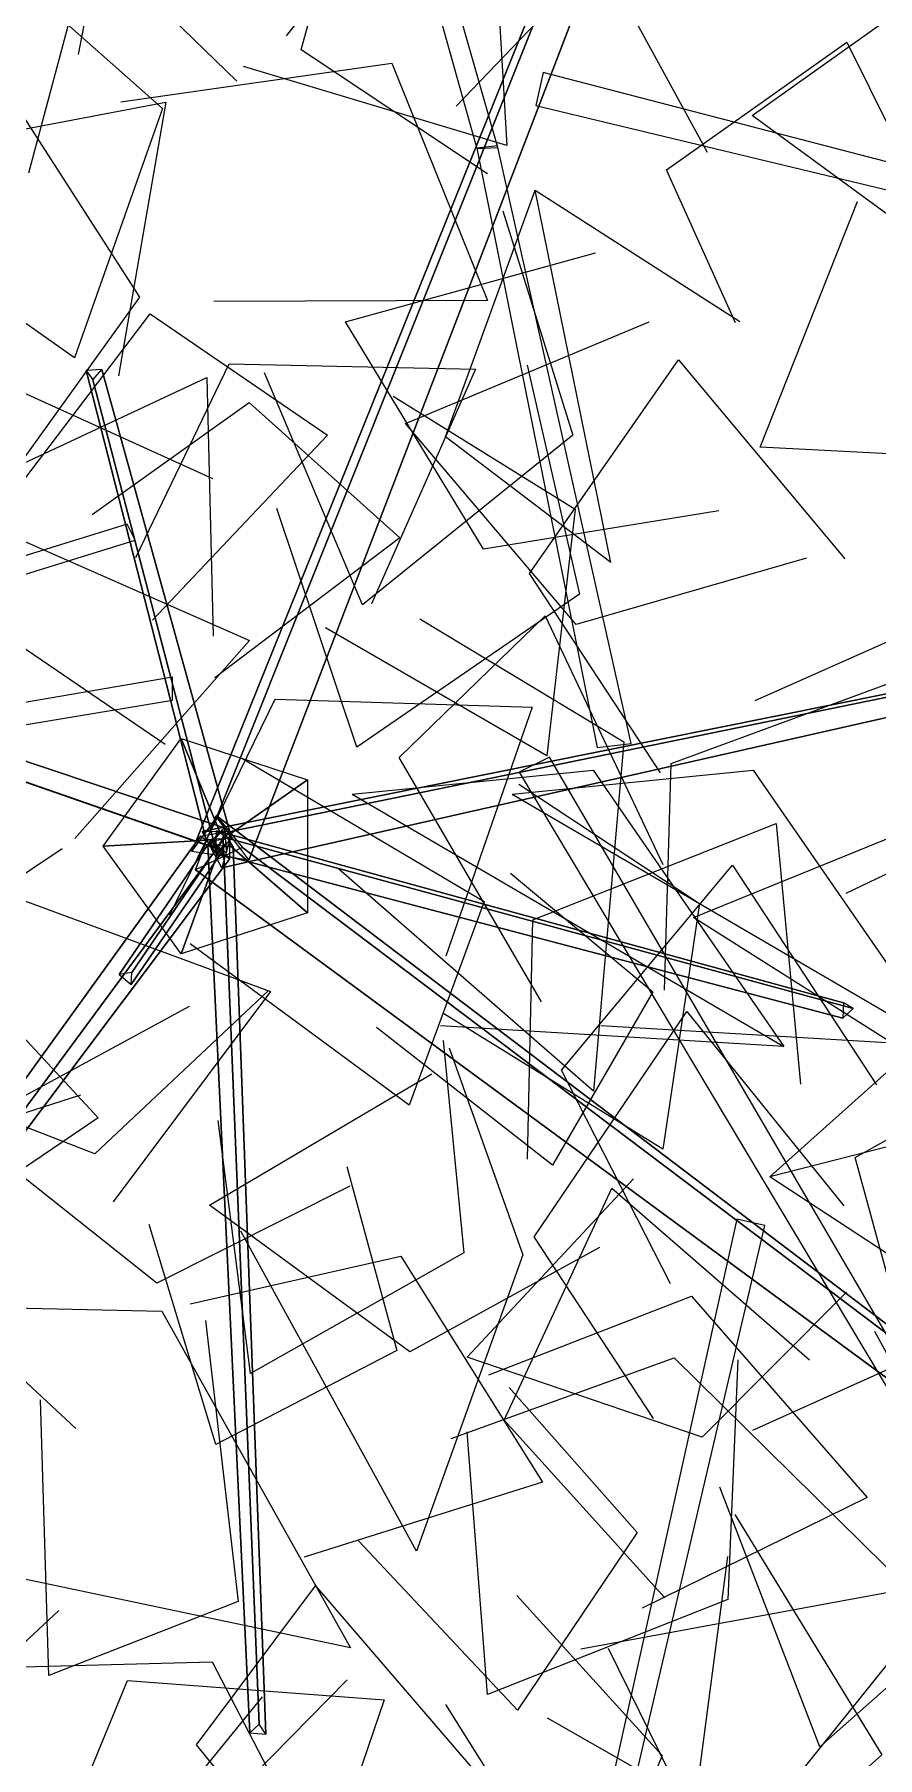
# Model space of a CAD drawing. Extents: x -191 to -12, y -149 to 43.
# Drawn here: x -113.33 to -90.27, y -83.04 to -35.91 of the extents above; entities that cross this region are included whole.
import ezdxf

# ---------------------------------------------------------------- set-up
doc = ezdxf.new("R2010")
doc.units = 0
doc.header["$LTSCALE"] = 96
doc.header["$MEASUREMENT"] = 0
doc.layers.add('A-FURN-MAIN-0', color=94, linetype='Continuous', lineweight=5)
doc.layers.add('A-FURN-MAIN-1', color=42, linetype='Continuous', lineweight=5)

msp = doc.modelspace()

# ---------------------------------------------------------------- linework, layer by layer
at = {"layer": 'A-FURN-MAIN-0'}
for points, invisible_edges in [([(-112.126, -36.463, 224.554), (-110.961, -30.321, 224.324), (-104.981, -25.483, 220.202)], 12), ([(-112.126, -36.463, 224.554), (-104.981, -25.483, 220.202), (-105.143, -35.554, 221.365)], 9), ([(-112.126, -36.463, 224.554), (-110.961, -30.321, 224.324), (-104.981, -25.483, 220.202)], 12), ([(-112.126, -36.463, 224.554), (-104.981, -25.483, 220.202), (-105.143, -35.554, 221.365)], 9), ([(-116.023, -26.117, 226.567), (-112.711, -31.706, 228.145), (-117.821, -39.403, 233.26)], 12), ([(-116.023, -26.117, 226.567), (-112.711, -31.706, 228.145), (-117.821, -39.403, 233.26)], 12), ([(-107.793, -37.191, 175.835), (-113.029, -32.113, 173.246), (-109.031, -27.726, 169.465)], 12), ([(-107.793, -37.191, 175.835), (-113.029, -32.113, 173.246), (-109.031, -27.726, 169.465)], 12), ([(-107.793, -37.191, 175.835), (-109.031, -27.726, 169.465), (-104.68, -33.02, 172.78)], 9), ([(-107.793, -37.191, 175.835), (-109.031, -27.726, 169.465), (-104.68, -33.02, 172.78)], 9), ([(-116.828, -28.77, 194.035), (-111.615, -32.676, 194.815), (-113.497, -39.703, 196.522)], 12), ([(-116.828, -28.77, 194.035), (-111.615, -32.676, 194.815), (-113.497, -39.703, 196.522)], 12), ([(-100.935, -39.728, 138.431), (-106.032, -36.332, 136.079), (-104.152, -29.436, 133.9)], 12), ([(-100.935, -39.728, 138.431), (-106.032, -36.332, 136.079), (-104.152, -29.436, 133.9)], 12), ([(-100.935, -39.728, 138.431), (-104.152, -29.436, 133.9), (-98.067, -32.922, 135.644)], 9), ([(-100.935, -39.728, 138.431), (-104.152, -29.436, 133.9), (-98.067, -32.922, 135.644)], 9), ([(-106.44, -35.946, 225.151), (-101.624, -29.919, 224.531), (-96.637, -32.492, 220.286)], 12), ([(-106.44, -35.946, 225.151), (-101.624, -29.919, 224.531), (-96.637, -32.492, 220.286)], 12), ([(-108.324, -30.826, 248.916), (-100.816, -31.925, 250.441), (-100.406, -38.947, 250.668)], 12), ([(-108.324, -30.826, 248.916), (-100.406, -38.947, 250.668), (-107.616, -36.789, 249.523)], 9), ([(-108.324, -30.826, 248.916), (-100.816, -31.925, 250.441), (-100.406, -38.947, 250.668)], 12), ([(-108.324, -30.826, 248.916), (-100.406, -38.947, 250.668), (-107.616, -36.789, 249.523)], 9), ([(-94.918, -39.141, 182.085), (-97.113, -35.119, 178.334), (-92.465, -31.26, 175.217)], 12), ([(-94.918, -39.141, 182.085), (-97.113, -35.119, 178.334), (-92.465, -31.26, 175.217)], 12), ([(-94.918, -39.141, 182.085), (-92.465, -31.26, 175.217), (-89.645, -35.996, 179.643)], 9), ([(-94.918, -39.141, 182.085), (-92.465, -31.26, 175.217), (-89.645, -35.996, 179.643)], 9), ([(-106.44, -35.946, 225.151), (-96.637, -32.492, 220.286), (-101.798, -37.876, 221.812)], 9), ([(-106.44, -35.946, 225.151), (-96.637, -32.492, 220.286), (-101.798, -37.876, 221.812)], 9), ([(-114.713, -33.604, 188.418), (-112.237, -44.76, 190.915), (-118.043, -40.664, 189.594)], 9), ([(-114.713, -33.604, 188.418), (-112.237, -44.76, 190.915), (-118.043, -40.664, 189.594)], 9), ([(-114.713, -33.604, 188.418), (-109.825, -37.934, 189.063), (-112.237, -44.76, 190.915)], 12), ([(-114.713, -33.604, 188.418), (-109.825, -37.934, 189.063), (-112.237, -44.76, 190.915)], 12), ([(-82.07, -39.194, 174.352), (-93.701, -38.131, 174.991), (-87.965, -34.032, 173.402)], 9), ([(-82.07, -39.194, 174.352), (-93.701, -38.131, 174.991), (-87.965, -34.032, 173.402)], 9), ([(-94.154, -43.795, 174.311), (-96.037, -39.615, 170.561), (-91.109, -36.124, 167.442)], 12), ([(-94.154, -43.795, 174.311), (-96.037, -39.615, 170.561), (-91.109, -36.124, 167.442)], 12), ([(-94.154, -43.795, 174.311), (-91.109, -36.124, 167.442), (-88.658, -41.064, 171.865)], 9), ([(-94.154, -43.795, 174.311), (-91.109, -36.124, 167.442), (-88.658, -41.064, 171.865)], 9), ([(-110.97, -37.753, 243.399), (-103.551, -36.7, 245.336), (-100.937, -43.192, 244.601)], 12), ([(-110.97, -37.753, 243.399), (-103.551, -36.7, 245.336), (-100.937, -43.192, 244.601)], 12), ([(-113.955, -37.654, 179.738), (-110.458, -43.094, 180.841), (-114.747, -49.064, 182.187)], 12), ([(-113.955, -37.654, 179.738), (-110.458, -43.094, 180.841), (-114.747, -49.064, 182.187)], 12), ([(-116.875, -46.745, 295.722), (-116.6, -39.062, 296.616), (-109.734, -37.762, 295.793)], 12), ([(-116.875, -46.745, 295.722), (-109.734, -37.762, 295.793), (-111.036, -45.253, 295.411)], 9), ([(-116.875, -46.745, 295.722), (-116.6, -39.062, 296.616), (-109.734, -37.762, 295.793)], 12), ([(-116.875, -46.745, 295.722), (-109.734, -37.762, 295.793), (-111.036, -45.253, 295.411)], 9), ([(-110.97, -37.753, 243.399), (-100.937, -43.192, 244.601), (-108.422, -43.22, 243.213)], 9), ([(-110.97, -37.753, 243.399), (-100.937, -43.192, 244.601), (-108.422, -43.22, 243.213)], 9), ([(-82.07, -39.194, 174.352), (-87.668, -42.541, 175.065), (-93.701, -38.131, 174.991)], 12), ([(-82.07, -39.194, 174.352), (-87.668, -42.541, 175.065), (-93.701, -38.131, 174.991)], 12), ([(-97.561, -50.359, 273.19), (-102.085, -46.913, 269.919), (-99.631, -40.171, 267.831)], 12), ([(-97.561, -50.359, 273.19), (-102.085, -46.913, 269.919), (-99.631, -40.171, 267.831)], 12), ([(-97.561, -50.359, 273.19), (-99.631, -40.171, 267.831), (-94.038, -43.761, 270.667)], 8), ([(-97.561, -50.359, 273.19), (-99.631, -40.171, 267.831), (-94.038, -43.761, 270.667)], 8), ([(-83.174, -41.83, 184.046), (-93.478, -47.199, 185.395), (-90.812, -40.483, 185.517)], 9), ([(-83.174, -41.83, 184.046), (-93.478, -47.199, 185.395), (-90.812, -40.483, 185.517)], 9), ([(-100.514, -40.734, 185.578), (-104.359, -51.516, 187.985), (-107.041, -45.168, 185.808)], 9), ([(-100.514, -40.734, 185.578), (-104.359, -51.516, 187.985), (-107.041, -45.168, 185.808)], 9), ([(-100.514, -40.734, 185.578), (-98.607, -46.868, 186.913), (-104.359, -51.516, 187.985)], 12), ([(-100.514, -40.734, 185.578), (-98.607, -46.868, 186.913), (-104.359, -51.516, 187.985)], 12), ([(-94.606, -48.94, 266.015), (-104.824, -43.774, 268.404), (-97.98, -41.881, 267.059)], 9), ([(-94.606, -48.94, 266.015), (-104.824, -43.774, 268.404), (-97.98, -41.881, 267.059)], 9), ([(-83.174, -41.83, 184.046), (-86.275, -47.58, 183.441), (-93.478, -47.199, 185.395)], 12), ([(-83.174, -41.83, 184.046), (-86.275, -47.58, 183.441), (-93.478, -47.199, 185.395)], 12), ([(-114.635, -49.433, 224.092), (-110.164, -43.555, 221.778), (-105.312, -46.874, 217.91)], 12), ([(-114.635, -49.433, 224.092), (-110.164, -43.555, 221.778), (-105.312, -46.874, 217.91)], 12), ([(-94.606, -48.94, 266.015), (-101.05, -49.986, 266.669), (-104.824, -43.774, 268.404)], 12), ([(-94.606, -48.94, 266.015), (-101.05, -49.986, 266.669), (-104.824, -43.774, 268.404)], 12), ([(-92.208, -50.233, 272.099), (-103.181, -46.554, 273.794), (-96.516, -43.773, 273.52)], 9), ([(-92.208, -50.233, 272.099), (-103.181, -46.554, 273.794), (-96.516, -43.773, 273.52)], 9), ([(-109.758, -55.329, 159.508), (-114.75, -51.934, 161.146), (-117.542, -43.939, 159.038)], 12), ([(-109.758, -55.329, 159.508), (-117.542, -43.939, 159.038), (-108.456, -48.058, 157.228)], 9), ([(-109.758, -55.329, 159.508), (-114.75, -51.934, 161.146), (-117.542, -43.939, 159.038)], 12), ([(-109.758, -55.329, 159.508), (-117.542, -43.939, 159.038), (-108.456, -48.058, 157.228)], 9), ([(-110.561, -50.221, 299.913), (-108.008, -44.922, 299.219), (-101.261, -45.069, 298.406)], 12), ([(-110.561, -50.221, 299.913), (-108.008, -44.922, 299.219), (-101.261, -45.069, 298.406)], 12), ([(-110.561, -50.221, 299.913), (-101.261, -45.069, 298.406), (-104.115, -51.486, 299.211)], 9), ([(-110.561, -50.221, 299.913), (-101.261, -45.069, 298.406), (-104.115, -51.486, 299.211)], 9), ([(-99.854, -44.955, 177.807), (-104.514, -55.409, 180.215), (-106.702, -48.873, 178.042)], 9), ([(-99.854, -44.955, 177.807), (-104.514, -55.409, 180.215), (-106.702, -48.873, 178.042)], 9), ([(-99.854, -44.955, 177.807), (-98.423, -51.217, 179.139), (-104.514, -55.409, 180.215)], 12), ([(-99.854, -44.955, 177.807), (-98.423, -51.217, 179.139), (-104.514, -55.409, 180.215)], 12), ([(-96.207, -56.104, 313.265), (-99.784, -50.653, 314.001), (-95.716, -44.812, 316.277)], 12), ([(-96.207, -56.104, 313.265), (-99.784, -50.653, 314.001), (-95.716, -44.812, 316.277)], 12), ([(-96.207, -56.104, 313.265), (-95.716, -44.812, 316.277), (-91.165, -50.256, 314.905)], 9), ([(-96.207, -56.104, 313.265), (-95.716, -44.812, 316.277), (-91.165, -50.256, 314.905)], 9), ([(-114.746, -54.068, 140.158), (-114.715, -48.146, 140.202), (-108.615, -45.299, 139.26)], 12), ([(-114.746, -54.068, 140.158), (-108.615, -45.299, 139.26), (-108.44, -52.365, 139.168)], 9), ([(-114.746, -54.068, 140.158), (-114.715, -48.146, 140.202), (-108.615, -45.299, 139.26)], 12), ([(-114.746, -54.068, 140.158), (-108.615, -45.299, 139.26), (-108.44, -52.365, 139.168)], 9), ([(-111.753, -49.041, 219.474), (-107.461, -45.981, 216.776), (-103.339, -49.68, 212.834)], 12), ([(-111.753, -49.041, 219.474), (-107.461, -45.981, 216.776), (-103.339, -49.68, 212.834)], 12), ([(-103.521, -45.803, 136.864), (-99.317, -55.646, 136.003), (-105.371, -52.144, 137.03)], 9), ([(-103.521, -45.803, 136.864), (-99.317, -55.646, 136.003), (-105.371, -52.144, 137.03)], 9), ([(-103.521, -45.803, 136.864), (-98.542, -48.893, 136.011), (-99.317, -55.646, 136.003)], 12), ([(-103.521, -45.803, 136.864), (-98.542, -48.893, 136.011), (-99.317, -55.646, 136.003)], 12), ([(-92.208, -50.233, 272.099), (-98.508, -52.047, 271.837), (-103.181, -46.554, 273.794)], 12), ([(-92.208, -50.233, 272.099), (-98.508, -52.047, 271.837), (-103.181, -46.554, 273.794)], 12), ([(-114.635, -49.433, 224.092), (-105.312, -46.874, 217.91), (-110.106, -51.928, 220.98)], 9), ([(-114.635, -49.433, 224.092), (-105.312, -46.874, 217.91), (-110.106, -51.928, 220.98)], 9), ([(-111.753, -49.041, 219.474), (-103.339, -49.68, 212.834), (-108.393, -53.511, 215.956)], 9), ([(-111.753, -49.041, 219.474), (-103.339, -49.68, 212.834), (-108.393, -53.511, 215.956)], 9), ([(-118.524, -54.198, 261.819), (-113.983, -49.605, 260.667), (-107.446, -52.488, 258.477)], 12), ([(-118.524, -54.198, 261.819), (-113.983, -49.605, 260.667), (-107.446, -52.488, 258.477)], 12), ([(-99.459, -62.372, 155.14), (-103.358, -55.689, 154.95), (-99.36, -51.812, 150.648)], 12), ([(-99.459, -62.372, 155.14), (-103.358, -55.689, 154.95), (-99.36, -51.812, 150.648)], 12), ([(-99.459, -62.372, 155.14), (-99.36, -51.812, 150.648), (-96.142, -58.618, 151.774)], 9), ([(-99.459, -62.372, 155.14), (-99.36, -51.812, 150.648), (-96.142, -58.618, 151.774)], 9), ([(-102.791, -51.892, 186.581), (-98.036, -64.815, 192.495), (-105.002, -58.741, 189.683)], 9), ([(-102.791, -51.892, 186.581), (-98.036, -64.815, 192.495), (-105.002, -58.741, 189.683)], 9), ([(-102.791, -51.892, 186.581), (-97.211, -55.26, 188.072), (-98.036, -64.815, 192.495)], 12), ([(-102.791, -51.892, 186.581), (-97.211, -55.26, 188.072), (-98.036, -64.815, 192.495)], 12), ([(-93.614, -54.125, 261.749), (-89.006, -52.08, 258.642), (-85.668, -56.773, 255.03)], 12), ([(-93.614, -54.125, 261.749), (-89.006, -52.08, 258.642), (-85.668, -56.773, 255.03)], 12), ([(-118.524, -54.198, 261.819), (-107.446, -52.488, 258.477), (-112.223, -57.9, 258.835)], 9), ([(-118.524, -54.198, 261.819), (-107.446, -52.488, 258.477), (-112.223, -57.9, 258.835)], 9), ([(-96.091, -62.055, 293.163), (-95.917, -55.851, 291.035), (-88.952, -53.29, 290.158)], 12), ([(-96.091, -62.055, 293.163), (-88.952, -53.29, 290.158), (-88.52, -60.328, 291.744)], 9), ([(-96.091, -62.055, 293.163), (-95.917, -55.851, 291.035), (-88.952, -53.29, 290.158)], 12), ([(-96.091, -62.055, 293.163), (-88.952, -53.29, 290.158), (-88.52, -60.328, 291.744)], 9), ([(-109.627, -59.989, 149.238), (-106.745, -54.095, 149.226), (-99.711, -54.312, 151.737)], 12), ([(-109.627, -59.989, 149.238), (-106.745, -54.095, 149.226), (-99.711, -54.312, 151.737)], 12), ([(-93.614, -54.125, 261.749), (-85.668, -56.773, 255.03), (-91.132, -59.41, 258.659)], 9), ([(-93.614, -54.125, 261.749), (-85.668, -56.773, 255.03), (-91.132, -59.41, 258.659)], 9), ([(-109.627, -59.989, 149.238), (-99.711, -54.312, 151.737), (-102.078, -61.122, 151.249)], 9), ([(-109.627, -59.989, 149.238), (-99.711, -54.312, 151.737), (-102.078, -61.122, 151.249)], 9), ([(-107.66, -55.704, 250.857), (-103.076, -65.197, 246.322), (-109.07, -60.784, 247.92)], 9), ([(-107.66, -55.704, 250.857), (-103.076, -65.197, 246.322), (-109.07, -60.784, 247.92)], 9), ([(-107.66, -55.704, 250.857), (-101.03, -59.624, 250.1), (-103.076, -65.197, 246.322)], 12), ([(-107.66, -55.704, 250.857), (-101.03, -59.624, 250.1), (-103.076, -65.197, 246.322)], 12), ([(-104.642, -56.689, 245.964), (-98.049, -56.037, 246.86), (-92.829, -63.589, 252.08)], 12), ([(-104.642, -56.689, 245.964), (-98.049, -56.037, 246.86), (-92.829, -63.589, 252.08)], 12), ([(-100.262, -56.689, 179.552), (-93.669, -56.037, 180.448), (-88.449, -63.589, 185.668)], 12), ([(-100.262, -56.689, 179.552), (-93.669, -56.037, 180.448), (-88.449, -63.589, 185.668)], 12), ([(-100.076, -56.415, 271.441), (-96.144, -66.404, 271.628), (-102.155, -62.685, 271.528)], 9), ([(-100.076, -56.415, 271.441), (-96.144, -66.404, 271.628), (-102.155, -62.685, 271.528)], 9), ([(-100.076, -56.415, 271.441), (-95.138, -59.682, 271.521), (-96.144, -66.404, 271.628)], 12), ([(-100.076, -56.415, 271.441), (-95.138, -59.682, 271.521), (-96.144, -66.404, 271.628)], 12), ([(-104.642, -56.689, 245.964), (-92.829, -63.589, 252.08), (-102.219, -63.03, 249.88)], 8), ([(-104.642, -56.689, 245.964), (-92.829, -63.589, 252.08), (-102.219, -63.03, 249.88)], 8), ([(-100.262, -56.689, 179.552), (-88.449, -63.589, 185.668), (-97.839, -63.03, 183.468)], 8), ([(-100.262, -56.689, 179.552), (-88.449, -63.589, 185.668), (-97.839, -63.03, 183.468)], 8), ([(-81.948, -61.592, 177.808), (-95.302, -60.068, 184.434), (-86.809, -56.606, 181.403)], 9), ([(-81.948, -61.592, 177.808), (-95.302, -60.068, 184.434), (-86.809, -56.606, 181.403)], 9), ([(-99.841, -66.673, 145.469), (-99.701, -60.124, 145.849), (-93.038, -57.494, 147.976)], 12), ([(-99.841, -66.673, 145.469), (-93.038, -57.494, 147.976), (-92.371, -64.622, 146.989)], 9), ([(-99.841, -66.673, 145.469), (-99.701, -60.124, 145.849), (-93.038, -57.494, 147.976)], 12), ([(-99.841, -66.673, 145.469), (-93.038, -57.494, 147.976), (-92.371, -64.622, 146.989)], 9), ([(-106.951, -62.079, 157.608), (-120.176, -63.245, 164.558), (-112.571, -58.177, 161.429)], 9), ([(-106.951, -62.079, 157.608), (-120.176, -63.245, 164.558), (-112.571, -58.177, 161.429)], 9), ([(-100.308, -58.856, 308.609), (-99.162, -66.838, 301.52), (-103.97, -63.073, 305.081)], 9), ([(-100.308, -58.856, 308.609), (-99.162, -66.838, 301.52), (-103.97, -63.073, 305.081)], 9), ([(-100.308, -58.856, 308.609), (-96.414, -62.1, 305.546), (-99.162, -66.838, 301.52)], 12), ([(-100.308, -58.856, 308.609), (-96.414, -62.1, 305.546), (-99.162, -66.838, 301.52)], 12), ([(-95.934, -70.082, 278.166), (-98.916, -64.239, 278.253), (-94.239, -58.63, 279.835)], 12), ([(-95.934, -70.082, 278.166), (-98.916, -64.239, 278.253), (-94.239, -58.63, 279.835)], 12), ([(-95.934, -70.082, 278.166), (-94.239, -58.63, 279.835), (-90.293, -64.642, 279.117)], 9), ([(-95.934, -70.082, 278.166), (-94.239, -58.63, 279.835), (-90.293, -64.642, 279.117)], 9), ([(-112.068, -64.923, 304.737), (-122.299, -61.744, 304.026), (-115.648, -59.38, 304.404)], 9), ([(-112.068, -64.923, 304.737), (-122.299, -61.744, 304.026), (-115.648, -59.38, 304.404)], 9), ([(-118.068, -64.378, 155.706), (-113.551, -59.625, 155.94), (-106.874, -62.092, 158.213)], 12), ([(-118.068, -64.378, 155.706), (-113.551, -59.625, 155.94), (-106.874, -62.092, 158.213)], 12), ([(-81.948, -61.592, 177.808), (-87.466, -65.025, 179.379), (-95.302, -60.068, 184.434)], 12), ([(-81.948, -61.592, 177.808), (-87.466, -65.025, 179.379), (-95.302, -60.068, 184.434)], 12), ([(-119.622, -63.663, 221.954), (-115.648, -61.17, 218.339), (-111.587, -65.542, 215.084)], 12), ([(-119.622, -63.663, 221.954), (-115.648, -61.17, 218.339), (-111.587, -65.542, 215.084)], 12), ([(-112.068, -64.923, 304.737), (-117.697, -66.732, 304.408), (-122.299, -61.744, 304.026)], 12), ([(-112.068, -64.923, 304.737), (-117.697, -66.732, 304.408), (-122.299, -61.744, 304.026)], 12), ([(-106.951, -62.079, 157.608), (-111.679, -66.525, 159.213), (-120.176, -63.245, 164.558)], 12), ([(-106.951, -62.079, 157.608), (-111.679, -66.525, 159.213), (-120.176, -63.245, 164.558)], 12), ([(-118.068, -64.378, 155.706), (-106.874, -62.092, 158.213), (-111.182, -67.839, 157.412)], 9), ([(-118.068, -64.378, 155.706), (-106.874, -62.092, 158.213), (-111.182, -67.839, 157.412)], 9), ([(-104.703, -67.411, 258.56), (-115.288, -65.853, 257.654), (-109.089, -62.489, 258.122)], 9), ([(-104.703, -67.411, 258.56), (-115.288, -65.853, 257.654), (-109.089, -62.489, 258.122)], 9), ([(-96.397, -73.771, 284.781), (-99.662, -68.795, 282.019), (-95.488, -62.637, 281.312)], 12), ([(-96.397, -73.771, 284.781), (-99.662, -68.795, 282.019), (-95.488, -62.637, 281.312)], 12), ([(-96.397, -73.771, 284.781), (-95.488, -62.637, 281.312), (-91.187, -67.947, 283.664)], 9), ([(-96.397, -73.771, 284.781), (-95.488, -62.637, 281.312), (-91.187, -67.947, 283.664)], 9), ([(-83.263, -64.622, 212.82), (-93.216, -67.156, 207.699), (-87.703, -62.227, 209.506)], 8), ([(-83.263, -64.622, 212.82), (-93.216, -67.156, 207.699), (-87.703, -62.227, 209.506)], 8), ([(-102.153, -63.427, 290.439), (-107.417, -72.534, 288.284), (-108.305, -65.615, 289.428)], 9), ([(-102.153, -63.427, 290.439), (-107.417, -72.534, 288.284), (-108.305, -65.615, 289.428)], 9), ([(-102.153, -63.427, 290.439), (-101.588, -69.239, 289.454), (-107.417, -72.534, 288.284)], 12), ([(-102.153, -63.427, 290.439), (-101.588, -69.239, 289.454), (-107.417, -72.534, 288.284)], 12), ([(-119.622, -63.663, 221.954), (-111.587, -65.542, 215.084), (-116.257, -68.712, 219.339)], 9), ([(-119.622, -63.663, 221.954), (-111.587, -65.542, 215.084), (-116.257, -68.712, 219.339)], 9), ([(-101.985, -63.625, 181.996), (-102.881, -77.396, 182.315), (-107.684, -68.643, 180.549)], 9), ([(-101.985, -63.625, 181.996), (-102.881, -77.396, 182.315), (-107.684, -68.643, 180.549)], 9), ([(-101.985, -63.625, 181.996), (-99.97, -69.29, 183.722), (-102.881, -77.396, 182.315)], 12), ([(-101.985, -63.625, 181.996), (-99.97, -69.29, 183.722), (-102.881, -77.396, 182.315)], 12), ([(-89.458, -71.834, 148.629), (-90.883, -66.632, 146.185), (-86.136, -63.979, 142.107)], 12), ([(-89.458, -71.834, 148.629), (-90.883, -66.632, 146.185), (-86.136, -63.979, 142.107)], 12), ([(-97.873, -69.094, 265.499), (-108.546, -67.931, 265.675), (-102.46, -64.34, 265.474)], 9), ([(-97.873, -69.094, 265.499), (-108.546, -67.931, 265.675), (-102.46, -64.34, 265.474)], 9), ([(-83.263, -64.622, 212.82), (-88.492, -70.253, 211.896), (-93.216, -67.156, 207.699)], 12), ([(-83.263, -64.622, 212.82), (-88.492, -70.253, 211.896), (-93.216, -67.156, 207.699)], 12), ([(-104.703, -67.411, 258.56), (-109.979, -70.069, 258.153), (-115.288, -65.853, 257.654)], 12), ([(-104.703, -67.411, 258.56), (-109.979, -70.069, 258.153), (-115.288, -65.853, 257.654)], 12), ([(-104.785, -66.872, 140.825), (-108.371, -74.476, 134.145), (-110.197, -68.465, 137.386)], 9), ([(-104.785, -66.872, 140.825), (-108.371, -74.476, 134.145), (-110.197, -68.465, 137.386)], 9), ([(-104.785, -66.872, 140.825), (-103.418, -71.911, 138.03), (-108.371, -74.476, 134.145)], 12), ([(-104.785, -66.872, 140.825), (-103.418, -71.911, 138.03), (-108.371, -74.476, 134.145)], 12), ([(-91.118, -70.315, 267.053), (-101.496, -72.087, 264.94), (-96.947, -67.213, 267.29)], 9), ([(-91.118, -70.315, 267.053), (-101.496, -72.087, 264.94), (-96.947, -67.213, 267.29)], 9), ([(-96.09, -78.675, 290.431), (-100.482, -73.817, 290.821), (-97.54, -67.463, 293.431)], 12), ([(-96.09, -78.675, 290.431), (-100.482, -73.817, 290.821), (-97.54, -67.463, 293.431)], 12), ([(-96.09, -78.675, 290.431), (-97.54, -67.463, 293.431), (-92.132, -72.165, 292.494)], 9), ([(-96.09, -78.675, 290.431), (-97.54, -67.463, 293.431), (-92.132, -72.165, 292.494)], 9), ([(-97.873, -69.094, 265.499), (-103.06, -71.946, 265.66), (-108.546, -67.931, 265.675)], 12), ([(-97.873, -69.094, 265.499), (-103.06, -71.946, 265.66), (-108.546, -67.931, 265.675)], 12), ([(-115.417, -79.76, 284.171), (-117.375, -69.228, 283.441), (-112.201, -74.045, 283.372)], 9), ([(-115.417, -79.76, 284.171), (-117.375, -69.228, 283.441), (-112.201, -74.045, 283.372)], 9), ([(-109.075, -70.628, 306.87), (-103.31, -69.329, 304.02), (-99.437, -75.507, 302.385)], 12), ([(-109.075, -70.628, 306.87), (-103.31, -69.329, 304.02), (-99.437, -75.507, 302.385)], 12), ([(-116.193, -70.687, 259.354), (-109.85, -70.835, 257.245), (-104.681, -80.044, 257.241)], 12), ([(-116.193, -70.687, 259.354), (-104.681, -80.044, 257.241), (-113.779, -78.125, 259.858)], 9), ([(-116.193, -70.687, 259.354), (-109.85, -70.835, 257.245), (-104.681, -80.044, 257.241)], 12), ([(-116.193, -70.687, 259.354), (-104.681, -80.044, 257.241), (-113.779, -78.125, 259.858)], 9), ([(-109.075, -70.628, 306.87), (-99.437, -75.507, 302.385), (-105.948, -77.561, 304.756)], 9), ([(-109.075, -70.628, 306.87), (-99.437, -75.507, 302.385), (-105.948, -77.561, 304.756)], 9), ([(-91.118, -70.315, 267.053), (-95.063, -74.278, 265.101), (-101.496, -72.087, 264.94)], 12), ([(-91.118, -70.315, 267.053), (-95.063, -74.278, 265.101), (-101.496, -72.087, 264.94)], 12), ([(-100.904, -72.574, 260.788), (-95.36, -70.417, 258.023), (-90.552, -75.932, 256.502)], 12), ([(-100.904, -72.574, 260.788), (-95.36, -70.417, 258.023), (-90.552, -75.932, 256.502)], 12), ([(-108.653, -71.085, 151.005), (-112.937, -80.796, 146.644), (-113.164, -73.252, 147.634)], 9), ([(-108.653, -71.085, 151.005), (-112.937, -80.796, 146.644), (-113.164, -73.252, 147.634)], 9), ([(-108.653, -71.085, 151.005), (-107.761, -78.773, 150.961), (-112.937, -80.796, 146.644)], 12), ([(-108.653, -71.085, 151.005), (-107.761, -78.773, 150.961), (-112.937, -80.796, 146.644)], 12), ([(-90.354, -71.381, 295.865), (-91.845, -82.746, 295.289), (-94.577, -75.641, 295.197)], 9), ([(-90.354, -71.381, 295.865), (-91.845, -82.746, 295.289), (-94.577, -75.641, 295.197)], 9), ([(-90.354, -71.381, 295.865), (-86.659, -78.15, 296.518), (-91.845, -82.746, 295.289)], 12), ([(-90.354, -71.381, 295.865), (-86.659, -78.15, 296.518), (-91.845, -82.746, 295.289)], 12), ([(-93.676, -74.089, 267.368), (-88.528, -71.766, 264.029), (-83.7, -77.122, 262.067)], 12), ([(-93.676, -74.089, 267.368), (-88.528, -71.766, 264.029), (-83.7, -77.122, 262.067)], 12), ([(-101.932, -74.314, 153.597), (-95.833, -72.109, 155.223), (-89.419, -78.425, 160.744)], 12), ([(-101.932, -74.314, 153.597), (-95.833, -72.109, 155.223), (-89.419, -78.425, 160.744)], 12), ([(-94.088, -72.165, 153.58), (-100.934, -81.313, 156.083), (-101.489, -74.131, 155.496)], 9), ([(-94.088, -72.165, 153.58), (-100.934, -81.313, 156.083), (-101.489, -74.131, 155.496)], 9), ([(-94.088, -72.165, 153.58), (-94.363, -78.72, 153.645), (-100.934, -81.313, 156.083)], 12), ([(-94.088, -72.165, 153.58), (-94.363, -78.72, 153.645), (-100.934, -81.313, 156.083)], 12), ([(-100.904, -72.574, 260.788), (-90.552, -75.932, 256.502), (-96.709, -78.952, 258.783)], 9), ([(-100.904, -72.574, 260.788), (-90.552, -75.932, 256.502), (-96.709, -78.952, 258.783)], 9), ([(-100.347, -72.915, 273.859), (-100.113, -81.746, 267.755), (-104.466, -77.11, 270.844)], 9), ([(-100.347, -72.915, 273.859), (-100.113, -81.746, 267.755), (-104.466, -77.11, 270.844)], 9), ([(-100.347, -72.915, 273.859), (-96.845, -76.883, 271.202), (-100.113, -81.746, 267.755)], 12), ([(-100.347, -72.915, 273.859), (-96.845, -76.883, 271.202), (-100.113, -81.746, 267.755)], 12), ([(-101.932, -74.314, 153.597), (-89.419, -78.425, 160.744), (-98.388, -80.073, 157.556)], 9), ([(-101.932, -74.314, 153.597), (-89.419, -78.425, 160.744), (-98.388, -80.073, 157.556)], 9), ([(-93.676, -74.089, 267.368), (-83.7, -77.122, 262.067), (-89.474, -80.336, 264.994)], 9), ([(-93.676, -74.089, 267.368), (-83.7, -77.122, 262.067), (-89.474, -80.336, 264.994)], 9), ([(-94.171, -76.396, 146.17), (-94.348, -86.721, 141.163), (-97.627, -80.06, 142.844)], 9), ([(-94.171, -76.396, 146.17), (-94.348, -86.721, 141.163), (-97.627, -80.06, 142.844)], 9), ([(-94.171, -76.396, 146.17), (-90.152, -82.964, 145.382), (-94.348, -86.721, 141.163)], 12), ([(-94.171, -76.396, 146.17), (-90.152, -82.964, 145.382), (-94.348, -86.721, 141.163)], 12), ([(-87.116, -76.889, 215.888), (-88.948, -82.784, 216.899), (-95.687, -87.557, 214.077)], 12), ([(-87.116, -76.889, 215.888), (-95.687, -87.557, 214.077), (-94.361, -77.537, 213.271)], 8), ([(-87.116, -76.889, 215.888), (-88.948, -82.784, 216.899), (-95.687, -87.557, 214.077)], 12), ([(-87.116, -76.889, 215.888), (-95.687, -87.557, 214.077), (-94.361, -77.537, 213.271)], 8), ([(-105.487, -86.884, 146.663), (-108.897, -82.693, 144.239), (-105.639, -78.348, 140.151)], 12), ([(-105.487, -86.884, 146.663), (-108.897, -82.693, 144.239), (-105.639, -78.348, 140.151)], 12), ([(-105.487, -86.884, 146.663), (-105.639, -78.348, 140.151), (-101.4, -83.272, 142.935)], 9), ([(-105.487, -86.884, 146.663), (-105.639, -78.348, 140.151), (-101.4, -83.272, 142.935)], 9), ([(-100.137, -78.612, 281.843), (-98.756, -89.154, 280.345), (-103.663, -84.078, 280.687)], 9), ([(-100.137, -78.612, 281.843), (-98.756, -89.154, 280.345), (-103.663, -84.078, 280.687)], 9), ([(-100.137, -78.612, 281.843), (-96.156, -82.984, 281.521), (-98.756, -89.154, 280.345)], 12), ([(-100.137, -78.612, 281.843), (-96.156, -82.984, 281.521), (-98.756, -89.154, 280.345)], 12), ([(-107.106, -81.383, 264.123), (-118.213, -84.186, 264.811), (-112.661, -79.022, 264.134)], 9), ([(-107.106, -81.383, 264.123), (-118.213, -84.186, 264.811), (-112.661, -79.022, 264.134)], 9), ([(-114.97, -80.594, 158.999), (-108.47, -80.419, 160.557), (-104.177, -88.701, 165.506)], 12), ([(-114.97, -80.594, 158.999), (-108.47, -80.419, 160.557), (-104.177, -88.701, 165.506)], 12), ([(-114.97, -80.594, 158.999), (-104.177, -88.701, 165.506), (-113.266, -87.389, 162.512)], 9), ([(-114.97, -80.594, 158.999), (-104.177, -88.701, 165.506), (-113.266, -87.389, 162.512)], 9), ([(-113.129, -86.645, 227.674), (-110.79, -80.936, 225.442), (-103.762, -81.465, 222.96)], 12), ([(-113.129, -86.645, 227.674), (-110.79, -80.936, 225.442), (-103.762, -81.465, 222.96)], 12), ([(-99.172, -83.075, 271.396), (-110.038, -86.269, 273.247), (-104.78, -80.918, 271.958)], 9), ([(-99.172, -83.075, 271.396), (-110.038, -86.269, 273.247), (-104.78, -80.918, 271.958)], 9), ([(-107.106, -81.383, 264.123), (-111.932, -87.324, 265.27), (-118.213, -84.186, 264.811)], 12), ([(-107.106, -81.383, 264.123), (-111.932, -87.324, 265.27), (-118.213, -84.186, 264.811)], 12), ([(-113.129, -86.645, 227.674), (-103.762, -81.465, 222.96), (-106.038, -88.138, 224.544)], 9), ([(-113.129, -86.645, 227.674), (-103.762, -81.465, 222.96), (-106.038, -88.138, 224.544)], 9), ([(-102.088, -81.588, 155.625), (-99.524, -95.15, 155.422), (-106.176, -87.765, 153.415)], 9), ([(-102.088, -81.588, 155.625), (-99.524, -95.15, 155.422), (-106.176, -87.765, 153.415)], 9), ([(-102.088, -81.588, 155.625), (-98.894, -86.67, 157.385), (-99.524, -95.15, 155.422)], 12), ([(-102.088, -81.588, 155.625), (-98.894, -86.67, 157.385), (-99.524, -95.15, 155.422)], 12), ([(-99.306, -81.957, 285.436), (-96.366, -89.617, 278.51), (-101.976, -86.634, 281.61)], 9), ([(-99.306, -81.957, 285.436), (-96.366, -89.617, 278.51), (-101.976, -86.634, 281.61)], 9), ([(-99.306, -81.957, 285.436), (-94.719, -84.564, 282.749), (-96.366, -89.617, 278.51)], 12), ([(-99.306, -81.957, 285.436), (-94.719, -84.564, 282.749), (-96.366, -89.617, 278.51)], 12)]:
    msp.add_3dface(points, dxfattribs=dict(at, invisible_edges=invisible_edges))
at = {"layer": 'A-FURN-MAIN-1'}
for points in [[(-101.228, -39.031, 173.806), (-100.654, -39.006, 173.86), (-104.604, -25.182, 187.768), (-105.101, -25.204, 187.722)], [(-101.228, -39.031, 173.806), (-100.654, -39.006, 173.86), (-104.604, -25.182, 187.768), (-105.101, -25.204, 187.722)], [(-109.022, -58.258, 164.91), (-108.35, -57.33, 163.75), (-96.694, -28.17, 194.204), (-97.142, -28.79, 194.979)], [(-109.022, -58.258, 164.91), (-108.35, -57.33, 163.75), (-96.694, -28.17, 194.204), (-97.142, -28.79, 194.979)], [(-108.35, -57.33, 163.75), (-107.468, -58.497, 164.473), (-96.105, -28.949, 194.687), (-96.694, -28.17, 194.204)], [(-108.35, -57.33, 163.75), (-107.468, -58.497, 164.473), (-96.105, -28.949, 194.687), (-96.694, -28.17, 194.204)], [(-107.468, -58.497, 164.473), (-109.022, -58.258, 164.91), (-97.142, -28.79, 194.979), (-96.105, -28.949, 194.687)], [(-107.468, -58.497, 164.473), (-109.022, -58.258, 164.91), (-97.142, -28.79, 194.979), (-96.105, -28.949, 194.687)], [(-99.416, -36.949, 186.076), (-99.619, -37.856, 186.178), (-77.641, -43.132, 204.419), (-77.532, -42.642, 204.364)], [(-99.416, -36.949, 186.076), (-99.619, -37.856, 186.178), (-77.641, -43.132, 204.419), (-77.532, -42.642, 204.364)], [(-97.933, -55.416, 156.565), (-97.005, -55.302, 156.578), (-100.66, -38.955, 173.867), (-101.233, -39.026, 173.859)], [(-97.933, -55.416, 156.565), (-97.005, -55.302, 156.578), (-100.66, -38.955, 173.867), (-101.233, -39.026, 173.859)], [(-108.635, -57.93, 126.055), (-107.944, -57.885, 126.168), (-111.492, -45.079, 139.402), (-111.919, -45.107, 139.333)], [(-108.635, -57.93, 126.055), (-107.944, -57.885, 126.168), (-111.492, -45.079, 139.402), (-111.919, -45.107, 139.333)], [(-108.33, -58.342, 126.535), (-108.635, -57.93, 126.055), (-111.919, -45.107, 139.333), (-111.73, -45.361, 139.629)], [(-108.33, -58.342, 126.535), (-108.635, -57.93, 126.055), (-111.919, -45.107, 139.333), (-111.73, -45.361, 139.629)], [(-107.944, -57.885, 126.168), (-108.33, -58.342, 126.535), (-111.73, -45.361, 139.629), (-111.492, -45.079, 139.402)], [(-107.944, -57.885, 126.168), (-108.33, -58.342, 126.535), (-111.73, -45.361, 139.629), (-111.492, -45.079, 139.402)], [(-110.572, -49.743, 135.096), (-110.791, -49.303, 135.001), (-125.42, -53.84, 153.56), (-125.201, -54.279, 153.655)], [(-110.572, -49.743, 135.096), (-110.791, -49.303, 135.001), (-125.42, -53.84, 153.56), (-125.201, -54.279, 153.655)], [(-108.541, -58.108, 212.242), (-108.137, -57.609, 212.527), (-124.904, -51.986, 230.183), (-125.175, -52.32, 229.993)], [(-108.541, -58.108, 212.242), (-108.137, -57.609, 212.527), (-124.904, -51.986, 230.183), (-125.175, -52.32, 229.993)], [(-108.137, -57.609, 212.527), (-108.075, -58.276, 212.738), (-124.863, -52.432, 230.325), (-124.904, -51.986, 230.183)], [(-108.137, -57.609, 212.527), (-108.075, -58.276, 212.738), (-124.863, -52.432, 230.325), (-124.904, -51.986, 230.183)], [(-108.075, -58.276, 212.738), (-108.541, -58.108, 212.242), (-125.175, -52.32, 229.993), (-124.863, -52.432, 230.325)], [(-108.075, -58.276, 212.738), (-108.541, -58.108, 212.242), (-125.175, -52.32, 229.993), (-124.863, -52.432, 230.325)], [(-108.742, -57.716, 146.009), (-107.924, -57.699, 145.178), (-81.759, -52.347, 171.509), (-82.089, -52.354, 171.844)], [(-108.742, -57.716, 146.009), (-107.924, -57.699, 145.178), (-81.759, -52.347, 171.509), (-82.089, -52.354, 171.844)], [(-108.208, -58.705, 145.696), (-108.742, -57.716, 146.009), (-82.089, -52.354, 171.844), (-81.874, -52.752, 171.718)], [(-108.208, -58.705, 145.696), (-108.742, -57.716, 146.009), (-82.089, -52.354, 171.844), (-81.874, -52.752, 171.718)], [(-107.924, -57.699, 145.178), (-108.208, -58.705, 145.696), (-81.874, -52.752, 171.718), (-81.759, -52.347, 171.509)], [(-107.924, -57.699, 145.178), (-108.208, -58.705, 145.696), (-81.874, -52.752, 171.718), (-81.759, -52.347, 171.509)], [(-109.552, -54.122, 130.621), (-109.553, -53.494, 130.694), (-137.828, -58.337, 150.202), (-137.828, -58.834, 150.145)], [(-109.552, -54.122, 130.621), (-109.553, -53.494, 130.694), (-137.828, -58.337, 150.202), (-137.828, -58.834, 150.145)], [(-111.455, -58.113, 0.005), (-109.317, -55.171, 0.001), (-108.27, -57.699, 308.752), (-108.443, -57.937, 308.753)], [(-111.455, -58.113, 0.005), (-109.317, -55.171, 0.001), (-108.27, -57.699, 308.752), (-108.443, -57.937, 308.753)], [(-109.317, -55.171, 0.001), (-105.858, -56.295), (-107.991, -57.79, 308.752), (-108.27, -57.699, 308.752)], [(-109.317, -55.171, 0.001), (-105.858, -56.295), (-107.991, -57.79, 308.752), (-108.27, -57.699, 308.752)], [(-99.237, -55.677, 154.342), (-100.068, -56.091, 154.454), (-78.762, -91.739, 178.772), (-78.318, -91.518, 178.712)], [(-99.237, -55.677, 154.342), (-100.068, -56.091, 154.454), (-78.762, -91.739, 178.772), (-78.318, -91.518, 178.712)], [(-105.858, -56.295), (-105.858, -59.932, 0.002), (-107.991, -58.084, 308.752), (-107.991, -57.79, 308.752)], [(-105.858, -56.295), (-105.858, -59.932, 0.002), (-107.991, -58.084, 308.752), (-107.991, -57.79, 308.752)], [(-108.926, -58.757, 116.392), (-108.364, -57.272, 116.766), (-77.519, -80.672, 153.156), (-77.868, -81.594, 152.924)], [(-108.926, -58.757, 116.392), (-108.364, -57.272, 116.766), (-77.519, -80.672, 153.156), (-77.868, -81.594, 152.924)], [(-108.364, -57.272, 116.766), (-107.637, -58.148, 115.6), (-77.068, -81.216, 152.432), (-77.519, -80.672, 153.156)], [(-108.364, -57.272, 116.766), (-107.637, -58.148, 115.6), (-77.068, -81.216, 152.432), (-77.519, -80.672, 153.156)], [(-108.789, -57.843, 202.949), (-107.982, -57.696, 203.541), (-125.341, -81.213, 231.759), (-125.716, -81.281, 231.484)], [(-108.789, -57.843, 202.949), (-107.982, -57.696, 203.541), (-125.341, -81.213, 231.759), (-125.716, -81.281, 231.484)], [(-107.999, -58.473, 202.893), (-108.789, -57.843, 202.949), (-125.716, -81.281, 231.484), (-125.349, -81.574, 231.458)], [(-107.999, -58.473, 202.893), (-108.789, -57.843, 202.949), (-125.716, -81.281, 231.484), (-125.349, -81.574, 231.458)], [(-107.982, -57.696, 203.541), (-107.999, -58.473, 202.893), (-125.349, -81.574, 231.458), (-125.341, -81.213, 231.759)], [(-107.982, -57.696, 203.541), (-107.999, -58.473, 202.893), (-125.349, -81.574, 231.458), (-125.341, -81.213, 231.759)], [(-109.317, -61.056, 0.005), (-111.455, -58.113, 0.005), (-108.443, -57.937, 308.753), (-108.27, -58.175, 308.753)], [(-109.317, -61.056, 0.005), (-111.455, -58.113, 0.005), (-108.443, -57.937, 308.753), (-108.27, -58.175, 308.753)], [(-108.525, -57.973, 136.181), (-108.175, -57.918, 136.429), (-110.668, -61.566, 140.85), (-111.018, -61.621, 140.601)], [(-108.525, -57.973, 136.181), (-108.175, -57.918, 136.429), (-110.668, -61.566, 140.85), (-111.018, -61.621, 140.601)], [(-108.175, -57.918, 136.429), (-108.191, -58.247, 136.148), (-110.684, -61.895, 140.569), (-110.668, -61.566, 140.85)], [(-108.175, -57.918, 136.429), (-108.191, -58.247, 136.148), (-110.684, -61.895, 140.569), (-110.668, -61.566, 140.85)], [(-108.591, -58.075, 260.498), (-108.182, -57.691, 260.921), (-107.183, -82.129, 285.069), (-107.436, -82.365, 284.809)], [(-108.591, -58.075, 260.498), (-108.182, -57.691, 260.921), (-107.183, -82.129, 285.069), (-107.436, -82.365, 284.809)], [(-108.371, -58.302, 251.291), (-108.351, -57.698, 251.451), (-91.2, -62.398, 269.02), (-91.214, -62.816, 268.91)], [(-108.371, -58.302, 251.291), (-108.351, -57.698, 251.451), (-91.2, -62.398, 269.02), (-91.214, -62.816, 268.91)], [(-107.962, -57.919, 251.015), (-108.371, -58.302, 251.291), (-91.214, -62.816, 268.91), (-90.93, -62.551, 268.718)], [(-107.962, -57.919, 251.015), (-108.371, -58.302, 251.291), (-91.214, -62.816, 268.91), (-90.93, -62.551, 268.718)], [(-108.351, -57.698, 251.451), (-107.962, -57.919, 251.015), (-90.93, -62.551, 268.718), (-91.2, -62.398, 269.02)], [(-108.351, -57.698, 251.451), (-107.962, -57.919, 251.015), (-90.93, -62.551, 268.718), (-91.2, -62.398, 269.02)], [(-108.182, -57.691, 260.921), (-107.893, -58.136, 260.463), (-107.005, -82.403, 284.787), (-107.183, -82.129, 285.069)], [(-108.182, -57.691, 260.921), (-107.893, -58.136, 260.463), (-107.005, -82.403, 284.787), (-107.183, -82.129, 285.069)], [(-108.191, -58.247, 136.148), (-108.525, -57.973, 136.181), (-111.018, -61.621, 140.601), (-110.684, -61.895, 140.569)], [(-108.191, -58.247, 136.148), (-108.525, -57.973, 136.181), (-111.018, -61.621, 140.601), (-110.684, -61.895, 140.569)], [(-105.858, -59.932, 0.002), (-109.317, -61.056, 0.005), (-108.27, -58.175, 308.753), (-107.991, -58.084, 308.752)], [(-105.858, -59.932, 0.002), (-109.317, -61.056, 0.005), (-108.27, -58.175, 308.753), (-107.991, -58.084, 308.752)], [(-107.637, -58.148, 115.6), (-108.926, -58.757, 116.392), (-77.868, -81.594, 152.924), (-77.068, -81.216, 152.432)], [(-107.637, -58.148, 115.6), (-108.926, -58.757, 116.392), (-77.868, -81.594, 152.924), (-77.068, -81.216, 152.432)], [(-107.893, -58.136, 260.463), (-108.591, -58.075, 260.498), (-107.436, -82.365, 284.809), (-107.005, -82.403, 284.787)], [(-107.893, -58.136, 260.463), (-108.591, -58.075, 260.498), (-107.436, -82.365, 284.809), (-107.005, -82.403, 284.787)], [(-93.35, -68.492, 133.672), (-94.116, -68.314, 133.77), (-99.677, -93.356, 148.067), (-99.194, -93.468, 148.005)], [(-93.35, -68.492, 133.672), (-94.116, -68.314, 133.77), (-99.677, -93.356, 148.067), (-99.194, -93.468, 148.005)]]:
    msp.add_3dface(points, dxfattribs=at)

doc.saveas('drawing.dxf')
